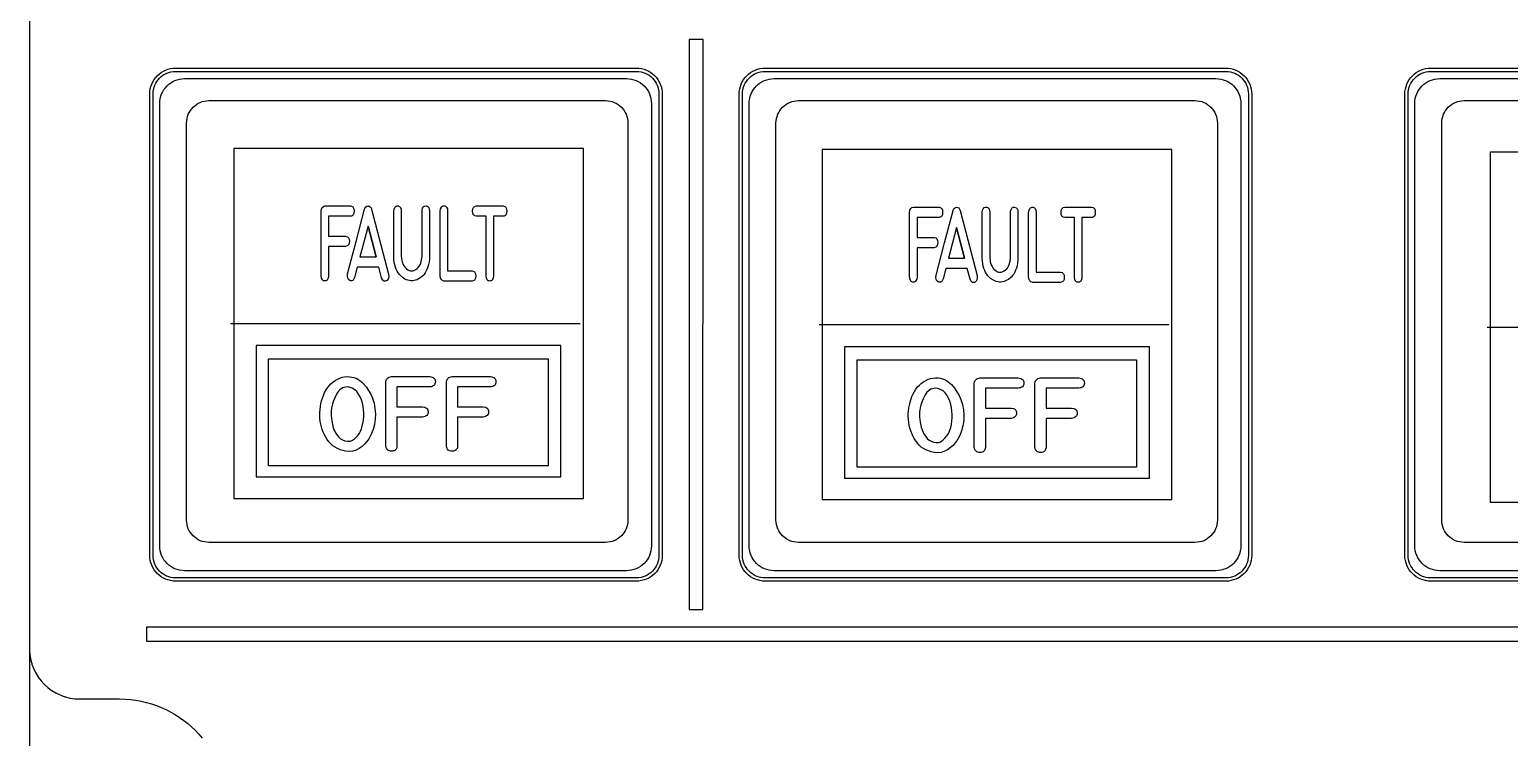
# Model space of a CAD drawing. Extents: x 214 to 359, y 82 to 686.
# Drawn here: x 214.4 to 282.1, y 291.7 to 324.1 of the extents above; entities that cross this region are included whole.
import ezdxf

# ---------------------------------------------------------------- set-up
doc = ezdxf.new("R2010")
doc.units = 0
for name, color, linetype in [('_BACKPANEL', 5, 'CONTINUOUS'), ('_ENGRAVING', 105, 'CONTINUOUS'), ('_LABELS', 30, 'CONTINUOUS'), ('_TOPLAYER', 1, 'CONTINUOUS')]:
    doc.layers.add(name, color=color, linetype=linetype)

msp = doc.modelspace()

# ---------------------------------------------------------------- linework, layer by layer
at = {"layer": '_BACKPANEL'}
for points in [[(214.375, 387.8), (214.375, 374.411), (214.375, 347.633), (214.375, 294.076), (214.375, 280.687), (214.375, 253.909), (359.375, 253.909), (359.375, 280.687), (359.375, 294.076), (359.375, 347.633), (359.375, 374.411), (359.375, 387.8)], [(221.054, 322.177), (242.149, 322.177), (242.255, 322.171), (242.357, 322.156), (242.456, 322.13), (242.55, 322.096), (242.64, 322.053), (242.725, 322.002), (242.804, 321.942), (242.877, 321.876), (242.943, 321.803), (243.002, 321.724), (243.053, 321.64), (243.096, 321.55), (243.131, 321.455), (243.156, 321.357), (243.171, 321.254), (243.177, 321.149), (243.177, 300.054), (243.171, 299.949), (243.156, 299.846), (243.131, 299.748), (243.096, 299.653), (243.053, 299.563), (243.002, 299.479), (242.943, 299.4), (242.877, 299.327), (242.804, 299.261), (242.725, 299.202), (242.64, 299.15), (242.55, 299.107), (242.456, 299.073), (242.357, 299.047), (242.255, 299.032), (242.149, 299.027), (221.054, 299.027), (220.949, 299.032), (220.846, 299.047), (220.748, 299.073), (220.653, 299.107), (220.564, 299.15), (220.479, 299.202), (220.4, 299.261), (220.327, 299.327), (220.261, 299.4), (220.202, 299.479), (220.15, 299.563), (220.107, 299.653), (220.073, 299.748), (220.048, 299.846), (220.032, 299.949), (220.027, 300.054), (220.027, 321.149), (220.032, 321.254), (220.048, 321.357), (220.073, 321.455), (220.107, 321.55), (220.15, 321.64), (220.202, 321.724), (220.261, 321.803), (220.327, 321.876), (220.4, 321.942), (220.479, 322.002), (220.564, 322.053), (220.653, 322.096), (220.748, 322.13), (220.846, 322.156), (220.949, 322.171)], [(248.029, 322.177), (269.125, 322.177), (269.23, 322.171), (269.332, 322.156), (269.431, 322.13), (269.525, 322.096), (269.615, 322.053), (269.7, 322.002), (269.779, 321.942), (269.852, 321.876), (269.918, 321.803), (269.977, 321.724), (270.029, 321.64), (270.072, 321.55), (270.106, 321.455), (270.131, 321.357), (270.147, 321.254), (270.152, 321.149), (270.152, 300.054), (270.147, 299.949), (270.131, 299.846), (270.106, 299.748), (270.072, 299.653), (270.029, 299.563), (269.977, 299.479), (269.918, 299.4), (269.852, 299.327), (269.779, 299.261), (269.7, 299.202), (269.615, 299.15), (269.525, 299.107), (269.431, 299.073), (269.332, 299.047), (269.23, 299.032), (269.125, 299.027), (248.029, 299.027), (247.924, 299.032), (247.822, 299.047), (247.723, 299.073), (247.629, 299.107), (247.539, 299.15), (247.454, 299.202), (247.375, 299.261), (247.302, 299.327), (247.236, 299.4), (247.177, 299.479), (247.126, 299.563), (247.083, 299.653), (247.048, 299.748), (247.023, 299.846), (247.007, 299.949), (247.002, 300.054), (247.002, 321.149), (247.007, 321.254), (247.023, 321.357), (247.048, 321.455), (247.083, 321.55), (247.126, 321.64), (247.177, 321.724), (247.236, 321.803), (247.302, 321.876), (247.375, 321.942), (247.454, 322.002), (247.539, 322.053), (247.629, 322.096), (247.723, 322.13), (247.822, 322.156), (247.924, 322.171)]]:
    msp.add_lwpolyline(points, close=True, dxfattribs=at)
msp.add_lwpolyline([(299.589, 299.027), (278.493, 299.027), (278.388, 299.032), (278.286, 299.047), (278.187, 299.073), (278.093, 299.107), (278.003, 299.15), (277.918, 299.202), (277.839, 299.261), (277.766, 299.327), (277.7, 299.4), (277.641, 299.479), (277.59, 299.563), (277.546, 299.653), (277.512, 299.748), (277.487, 299.846), (277.471, 299.949), (277.466, 300.054), (277.466, 321.149), (277.471, 321.254), (277.487, 321.357), (277.512, 321.455), (277.546, 321.55), (277.59, 321.64), (277.641, 321.724), (277.7, 321.803), (277.766, 321.876), (277.839, 321.942), (277.918, 322.002), (278.003, 322.053), (278.093, 322.096), (278.187, 322.13), (278.286, 322.156), (278.388, 322.171), (278.493, 322.177), (299.589, 322.177)], dxfattribs=at)
at = {"layer": '_ENGRAVING'}
for points in [[(244.566, 323.636), (244.555, 297.574), (245.192, 297.573), (245.202, 323.636)], [(221.064, 322.33), (242.139, 322.33), (242.262, 322.324), (242.38, 322.306), (242.494, 322.276), (242.604, 322.237), (242.708, 322.187), (242.806, 322.127), (242.898, 322.059), (242.982, 321.982), (243.059, 321.897), (243.127, 321.806), (243.187, 321.708), (243.237, 321.604), (243.277, 321.494), (243.306, 321.38), (243.324, 321.261), (243.33, 321.139), (243.33, 300.064), (243.324, 299.942), (243.306, 299.823), (243.277, 299.709), (243.237, 299.6), (243.187, 299.495), (243.127, 299.397), (243.059, 299.306), (242.982, 299.221), (242.898, 299.144), (242.806, 299.076), (242.708, 299.017), (242.604, 298.967), (242.494, 298.927), (242.38, 298.897), (242.262, 298.879), (242.139, 298.873), (221.064, 298.873), (220.942, 298.879), (220.823, 298.897), (220.709, 298.927), (220.6, 298.967), (220.496, 299.017), (220.397, 299.076), (220.306, 299.144), (220.221, 299.221), (220.145, 299.306), (220.076, 299.397), (220.017, 299.495), (219.967, 299.6), (219.927, 299.709), (219.898, 299.823), (219.88, 299.942), (219.873, 300.064), (219.873, 321.139), (219.88, 321.261), (219.898, 321.38), (219.927, 321.494), (219.967, 321.604), (220.017, 321.708), (220.076, 321.806), (220.145, 321.897), (220.221, 321.982), (220.306, 322.059), (220.397, 322.127), (220.496, 322.187), (220.6, 322.237), (220.709, 322.276), (220.823, 322.306), (220.942, 322.324)], [(221.472, 321.852), (241.688, 321.852), (241.805, 321.846), (241.919, 321.828), (242.028, 321.8), (242.133, 321.762), (242.233, 321.714), (242.327, 321.657), (242.415, 321.591), (242.496, 321.518), (242.57, 321.437), (242.635, 321.349), (242.693, 321.255), (242.741, 321.155), (242.779, 321.05), (242.807, 320.94), (242.824, 320.827), (242.83, 320.71), (242.83, 300.494), (242.824, 300.376), (242.807, 300.263), (242.779, 300.153), (242.741, 300.048), (242.693, 299.948), (242.635, 299.854), (242.57, 299.766), (242.496, 299.685), (242.415, 299.612), (242.327, 299.546), (242.233, 299.489), (242.133, 299.441), (242.028, 299.403), (241.919, 299.375), (241.805, 299.357), (241.688, 299.352), (221.472, 299.352), (221.355, 299.357), (221.241, 299.375), (221.132, 299.403), (221.027, 299.441), (220.927, 299.489), (220.833, 299.546), (220.745, 299.612), (220.664, 299.685), (220.59, 299.766), (220.525, 299.854), (220.467, 299.948), (220.419, 300.048), (220.381, 300.153), (220.353, 300.263), (220.336, 300.376), (220.33, 300.494), (220.33, 320.71), (220.336, 320.827), (220.353, 320.94), (220.381, 321.05), (220.419, 321.155), (220.467, 321.255), (220.525, 321.349), (220.59, 321.437), (220.664, 321.518), (220.745, 321.591), (220.833, 321.657), (220.927, 321.714), (221.027, 321.762), (221.132, 321.8), (221.241, 321.828), (221.355, 321.846)], [(248.039, 322.33), (269.115, 322.33), (269.237, 322.324), (269.355, 322.306), (269.47, 322.276), (269.579, 322.237), (269.683, 322.187), (269.781, 322.127), (269.873, 322.059), (269.957, 321.982), (270.034, 321.897), (270.103, 321.806), (270.162, 321.708), (270.212, 321.604), (270.252, 321.494), (270.281, 321.38), (270.299, 321.261), (270.305, 321.139), (270.305, 300.064), (270.299, 299.942), (270.281, 299.823), (270.252, 299.709), (270.212, 299.6), (270.162, 299.495), (270.103, 299.397), (270.034, 299.306), (269.957, 299.221), (269.873, 299.144), (269.781, 299.076), (269.683, 299.017), (269.579, 298.967), (269.47, 298.927), (269.355, 298.897), (269.237, 298.879), (269.115, 298.873), (248.039, 298.873), (247.917, 298.879), (247.799, 298.897), (247.685, 298.927), (247.575, 298.967), (247.471, 299.017), (247.373, 299.076), (247.281, 299.144), (247.197, 299.221), (247.12, 299.306), (247.052, 299.397), (246.992, 299.495), (246.942, 299.6), (246.902, 299.709), (246.873, 299.823), (246.855, 299.942), (246.849, 300.064), (246.849, 321.139), (246.855, 321.261), (246.873, 321.38), (246.902, 321.494), (246.942, 321.604), (246.992, 321.708), (247.052, 321.806), (247.12, 321.897), (247.197, 321.982), (247.281, 322.059), (247.373, 322.127), (247.471, 322.187), (247.575, 322.237), (247.685, 322.276), (247.799, 322.306), (247.917, 322.324)], [(248.447, 321.852), (268.663, 321.852), (268.78, 321.846), (268.894, 321.828), (269.004, 321.8), (269.109, 321.762), (269.209, 321.714), (269.303, 321.657), (269.391, 321.591), (269.472, 321.518), (269.545, 321.437), (269.611, 321.349), (269.668, 321.255), (269.716, 321.155), (269.754, 321.05), (269.782, 320.94), (269.8, 320.827), (269.805, 320.71), (269.805, 300.494), (269.8, 300.376), (269.782, 300.263), (269.754, 300.153), (269.716, 300.048), (269.668, 299.948), (269.611, 299.854), (269.545, 299.766), (269.472, 299.685), (269.391, 299.612), (269.303, 299.546), (269.209, 299.489), (269.109, 299.441), (269.004, 299.403), (268.894, 299.375), (268.78, 299.357), (268.663, 299.352), (248.447, 299.352), (248.33, 299.357), (248.217, 299.375), (248.107, 299.403), (248.002, 299.441), (247.902, 299.489), (247.808, 299.546), (247.72, 299.612), (247.639, 299.685), (247.566, 299.766), (247.5, 299.854), (247.443, 299.948), (247.395, 300.048), (247.357, 300.153), (247.329, 300.263), (247.311, 300.376), (247.305, 300.494), (247.305, 320.71), (247.311, 320.827), (247.329, 320.94), (247.357, 321.05), (247.395, 321.155), (247.443, 321.255), (247.5, 321.349), (247.566, 321.437), (247.639, 321.518), (247.72, 321.591), (247.808, 321.657), (247.902, 321.714), (248.002, 321.762), (248.107, 321.8), (248.217, 321.828), (248.33, 321.846)], [(219.719, 296.135), (355.536, 296.135), (355.536, 296.771), (219.719, 296.771)]]:
    msp.add_lwpolyline(points, close=True, dxfattribs=at)
for points in [[(299.579, 298.873), (278.503, 298.873), (278.381, 298.879), (278.263, 298.897), (278.148, 298.927), (278.039, 298.967), (277.935, 299.017), (277.837, 299.076), (277.745, 299.144), (277.661, 299.221), (277.584, 299.306), (277.515, 299.397), (277.456, 299.495), (277.406, 299.6), (277.366, 299.709), (277.337, 299.823), (277.319, 299.942), (277.313, 300.064), (277.313, 321.139), (277.319, 321.261), (277.337, 321.38), (277.366, 321.494), (277.406, 321.604), (277.456, 321.708), (277.515, 321.806), (277.584, 321.897), (277.661, 321.982), (277.745, 322.059), (277.837, 322.127), (277.935, 322.187), (278.039, 322.237), (278.148, 322.276), (278.263, 322.306), (278.381, 322.324), (278.503, 322.33), (299.579, 322.33)], [(299.127, 299.352), (278.911, 299.352), (278.794, 299.357), (278.681, 299.375), (278.571, 299.403), (278.466, 299.441), (278.366, 299.489), (278.272, 299.546), (278.184, 299.612), (278.103, 299.685), (278.029, 299.766), (277.964, 299.854), (277.907, 299.948), (277.859, 300.048), (277.82, 300.153), (277.792, 300.263), (277.775, 300.376), (277.769, 300.494), (277.769, 320.71), (277.775, 320.827), (277.792, 320.94), (277.82, 321.05), (277.859, 321.155), (277.907, 321.255), (277.964, 321.349), (278.029, 321.437), (278.103, 321.518), (278.184, 321.591), (278.272, 321.657), (278.366, 321.714), (278.466, 321.762), (278.571, 321.8), (278.681, 321.828), (278.794, 321.846), (278.911, 321.852), (299.127, 321.852)]]:
    msp.add_lwpolyline(points, dxfattribs=at)
at = {"layer": '_LABELS'}
for points in [[(239.717, 302.659), (239.717, 318.661), (223.717, 318.661), (223.717, 302.659)], [(266.647, 302.601), (266.647, 318.603), (250.647, 318.603), (250.647, 302.601)], [(297.215, 302.487), (297.215, 318.489), (281.215, 318.489), (281.215, 302.487)], [(227.717, 312.834), (227.717, 315.794), (227.736, 315.892), (227.771, 315.964), (227.822, 316.011), (227.889, 316.032), (229.063, 316.032), (229.102, 316.025), (229.136, 316.011), (229.165, 315.99), (229.189, 315.964), (229.221, 315.892), (229.231, 315.795), (229.22, 315.698), (229.188, 315.627), (229.164, 315.601), (229.135, 315.581), (229.1, 315.568), (229.06, 315.561), (228.058, 315.561), (228.058, 314.643), (228.84, 314.643), (228.913, 314.622), (228.942, 314.603), (228.966, 314.578), (228.998, 314.509), (229.009, 314.416), (229, 314.322), (228.968, 314.25), (228.944, 314.222), (228.915, 314.2), (228.84, 314.171), (228.058, 314.171), (228.058, 312.834), (228.043, 312.732), (228.01, 312.659), (227.988, 312.634), (227.961, 312.615), (227.929, 312.603), (227.893, 312.599), (227.857, 312.602), (227.825, 312.612), (227.797, 312.63), (227.773, 312.656), (227.737, 312.73)], [(228.93, 312.92), (229.319, 314.399), (229.709, 315.878), (229.734, 315.945), (229.768, 315.993), (229.813, 316.022), (229.867, 316.032), (229.922, 316.023), (229.967, 315.995), (230.002, 315.946), (230.027, 315.878), (230.805, 312.911), (230.812, 312.803), (230.797, 312.716), (230.76, 312.651), (230.733, 312.626), (230.7, 312.606), (230.666, 312.593), (230.634, 312.589), (230.604, 312.593), (230.576, 312.607), (230.526, 312.659), (230.483, 312.747), (230.358, 313.227), (229.37, 313.227), (229.249, 312.758), (229.206, 312.67), (229.182, 312.64), (229.155, 312.618), (229.127, 312.605), (229.096, 312.601), (229.063, 312.606), (229.028, 312.62), (228.969, 312.666), (228.932, 312.731), (228.92, 312.816)], [(232.678, 313.728), (232.678, 313.695), (232.673, 313.594), (232.657, 313.47), (232.635, 313.354), (232.606, 313.247), (232.571, 313.148), (232.53, 313.057), (232.483, 312.975), (232.429, 312.902), (232.369, 312.836), (232.24, 312.731), (232.174, 312.69), (232.107, 312.657), (232.039, 312.633), (231.969, 312.617), (231.899, 312.608), (231.828, 312.608), (231.757, 312.616), (231.687, 312.632), (231.619, 312.656), (231.553, 312.689), (231.424, 312.777), (231.302, 312.898), (231.246, 312.97), (231.197, 313.05), (231.154, 313.138), (231.118, 313.234), (231.089, 313.337), (231.067, 313.449), (231.052, 313.568), (231.043, 313.695), (231.043, 313.728), (231.043, 315.797), (231.057, 315.888), (231.091, 315.963), (231.134, 316.011), (231.187, 316.032), (231.25, 316.027), (231.309, 315.999), (231.352, 315.951), (231.377, 315.884), (231.385, 315.797), (231.385, 313.728), (231.407, 313.548), (231.428, 313.466), (231.456, 313.391), (231.49, 313.322), (231.53, 313.259), (231.577, 313.202), (231.631, 313.151), (231.688, 313.11), (231.746, 313.08), (231.805, 313.064), (231.864, 313.06), (231.924, 313.068), (231.985, 313.089), (232.047, 313.122), (232.109, 313.168), (232.162, 313.217), (232.207, 313.274), (232.244, 313.337), (232.275, 313.406), (232.317, 313.56), (232.337, 313.728), (232.337, 315.797), (232.339, 315.843), (232.361, 315.932), (232.399, 315.992), (232.424, 316.012), (232.453, 316.025), (232.523, 316.029), (232.59, 316.007), (232.617, 315.987), (232.639, 315.961), (232.668, 315.891), (232.678, 315.797)], [(233.339, 312.594), (233.272, 312.614), (233.221, 312.659), (233.186, 312.73), (233.167, 312.827), (233.167, 315.794), (233.187, 315.899), (233.223, 315.974), (233.248, 316), (233.276, 316.018), (233.308, 316.029), (233.344, 316.031), (233.379, 316.027), (233.411, 316.015), (233.438, 315.996), (233.461, 315.97), (233.493, 315.896), (233.508, 315.794), (233.508, 313.062), (234.627, 313.064), (234.703, 313.039), (234.732, 313.017), (234.756, 312.99), (234.788, 312.918), (234.798, 312.823), (234.786, 312.728), (234.754, 312.659), (234.73, 312.633), (234.701, 312.614), (234.626, 312.594)], [(235.263, 312.831), (235.263, 315.559), (234.818, 315.559), (234.744, 315.581), (234.715, 315.601), (234.691, 315.627), (234.66, 315.699), (234.649, 315.795), (234.66, 315.891), (234.692, 315.963), (234.716, 315.989), (234.745, 316.01), (234.818, 316.032), (236.049, 316.032), (236.122, 316.011), (236.151, 315.99), (236.175, 315.964), (236.206, 315.892), (236.217, 315.795), (236.207, 315.698), (236.175, 315.626), (236.152, 315.6), (236.123, 315.58), (236.088, 315.566), (236.049, 315.559), (235.605, 315.559), (235.605, 312.831), (235.584, 312.727), (235.547, 312.653), (235.522, 312.627), (235.494, 312.609), (235.462, 312.599), (235.426, 312.596), (235.391, 312.6), (235.36, 312.612), (235.333, 312.63), (235.31, 312.656), (235.278, 312.729)], [(254.647, 312.775), (254.647, 315.735), (254.666, 315.833), (254.701, 315.906), (254.752, 315.952), (254.819, 315.974), (255.993, 315.974), (256.032, 315.966), (256.066, 315.952), (256.095, 315.932), (256.119, 315.905), (256.151, 315.833), (256.161, 315.736), (256.15, 315.639), (256.118, 315.568), (256.094, 315.542), (256.065, 315.522), (256.03, 315.509), (255.99, 315.502), (254.988, 315.502), (254.988, 314.584), (255.77, 314.584), (255.843, 314.564), (255.872, 314.544), (255.896, 314.519), (255.928, 314.45), (255.939, 314.358), (255.93, 314.264), (255.898, 314.192), (255.874, 314.164), (255.845, 314.141), (255.77, 314.113), (254.988, 314.113), (254.988, 312.775), (254.973, 312.674), (254.94, 312.601), (254.918, 312.575), (254.891, 312.556), (254.859, 312.545), (254.823, 312.54), (254.787, 312.543), (254.755, 312.554), (254.727, 312.572), (254.703, 312.597), (254.667, 312.671)], [(255.86, 312.861), (256.249, 314.34), (256.639, 315.819), (256.664, 315.886), (256.698, 315.934), (256.743, 315.963), (256.797, 315.974), (256.852, 315.965), (256.897, 315.936), (256.932, 315.887), (256.957, 315.819), (257.735, 312.852), (257.742, 312.745), (257.727, 312.658), (257.69, 312.592), (257.663, 312.567), (257.63, 312.547), (257.596, 312.534), (257.564, 312.53), (257.534, 312.535), (257.506, 312.548), (257.456, 312.601), (257.413, 312.688), (257.288, 313.168), (256.3, 313.168), (256.179, 312.7), (256.136, 312.612), (256.112, 312.581), (256.085, 312.559), (256.057, 312.547), (256.026, 312.543), (255.993, 312.548), (255.958, 312.561), (255.899, 312.607), (255.862, 312.673), (255.85, 312.757)], [(259.608, 313.67), (259.608, 313.636), (259.603, 313.535), (259.587, 313.411), (259.565, 313.296), (259.536, 313.188), (259.501, 313.089), (259.46, 312.999), (259.413, 312.917), (259.359, 312.843), (259.299, 312.778), (259.17, 312.672), (259.104, 312.631), (259.037, 312.599), (258.969, 312.574), (258.899, 312.558), (258.829, 312.55), (258.758, 312.55), (258.687, 312.558), (258.617, 312.574), (258.549, 312.598), (258.483, 312.63), (258.354, 312.718), (258.232, 312.839), (258.176, 312.911), (258.127, 312.991), (258.084, 313.079), (258.048, 313.175), (258.02, 313.279), (257.997, 313.39), (257.982, 313.509), (257.973, 313.636), (257.973, 313.67), (257.973, 315.739), (257.987, 315.829), (258.021, 315.904), (258.064, 315.952), (258.117, 315.974), (258.18, 315.969), (258.239, 315.94), (258.282, 315.893), (258.307, 315.825), (258.315, 315.739), (258.315, 313.67), (258.338, 313.489), (258.358, 313.408), (258.386, 313.332), (258.42, 313.263), (258.46, 313.2), (258.507, 313.143), (258.561, 313.092), (258.618, 313.051), (258.676, 313.022), (258.735, 313.005), (258.794, 313.001), (258.854, 313.009), (258.915, 313.03), (258.977, 313.063), (259.039, 313.109), (259.092, 313.159), (259.137, 313.215), (259.174, 313.278), (259.205, 313.347), (259.247, 313.501), (259.267, 313.67), (259.267, 315.739), (259.269, 315.784), (259.291, 315.873), (259.329, 315.934), (259.354, 315.953), (259.383, 315.966), (259.453, 315.97), (259.52, 315.948), (259.547, 315.928), (259.569, 315.902), (259.598, 315.832), (259.608, 315.739)], [(260.269, 312.535), (260.202, 312.555), (260.151, 312.6), (260.116, 312.672), (260.097, 312.769), (260.097, 315.735), (260.117, 315.841), (260.154, 315.915), (260.178, 315.941), (260.206, 315.959), (260.238, 315.97), (260.274, 315.973), (260.309, 315.968), (260.341, 315.956), (260.368, 315.937), (260.391, 315.911), (260.423, 315.838), (260.438, 315.735), (260.438, 313.003), (261.557, 313.005), (261.633, 312.98), (261.662, 312.959), (261.686, 312.932), (261.718, 312.86), (261.728, 312.764), (261.716, 312.67), (261.684, 312.6), (261.66, 312.575), (261.631, 312.555), (261.556, 312.535)], [(262.193, 312.772), (262.193, 315.5), (261.748, 315.5), (261.674, 315.522), (261.645, 315.542), (261.621, 315.569), (261.59, 315.64), (261.579, 315.736), (261.59, 315.832), (261.622, 315.904), (261.646, 315.931), (261.675, 315.951), (261.748, 315.974), (262.979, 315.974), (263.052, 315.952), (263.081, 315.932), (263.105, 315.905), (263.136, 315.833), (263.147, 315.736), (263.137, 315.639), (263.105, 315.568), (263.082, 315.541), (263.053, 315.521), (263.018, 315.508), (262.979, 315.5), (262.535, 315.5), (262.535, 312.772), (262.514, 312.668), (262.477, 312.594), (262.452, 312.568), (262.424, 312.55), (262.392, 312.54), (262.356, 312.537), (262.321, 312.541), (262.29, 312.553), (262.263, 312.572), (262.24, 312.597), (262.208, 312.67)], [(230.235, 313.698), (229.866, 315.108), (229.495, 313.698)], [(229.866, 315.108), (230.235, 313.698)], [(257.165, 313.639), (256.796, 315.049), (256.425, 313.639)], [(256.796, 315.049), (257.165, 313.639)], [(224.744, 309.643), (224.744, 309.501), (224.744, 303.643), (238.69, 303.643), (238.69, 309.643)], [(251.674, 309.584), (251.674, 309.442), (251.674, 303.584), (265.62, 303.584), (265.62, 309.584)], [(225.314, 309.045), (238.1, 309.045), (238.1, 304.143), (225.314, 304.143)], [(252.245, 308.986), (265.03, 308.986), (265.03, 304.084), (252.245, 304.084)], [(230.067, 307.244), (230.138, 307.01), (230.182, 306.773), (230.201, 306.531), (230.193, 306.284), (230.159, 306.041), (230.099, 305.809), (230.011, 305.588), (229.897, 305.377), (229.809, 305.254), (229.706, 305.141), (229.589, 305.037), (229.456, 304.943), (229.313, 304.868), (229.163, 304.823), (229.005, 304.806), (228.84, 304.818), (228.707, 304.846), (228.581, 304.884), (228.464, 304.934), (228.355, 304.994), (228.254, 305.065), (228.161, 305.148), (228.076, 305.241), (227.999, 305.345), (227.93, 305.456), (227.868, 305.571), (227.815, 305.688), (227.769, 305.809), (227.731, 305.932), (227.701, 306.059), (227.679, 306.189), (227.664, 306.322), (227.657, 306.456), (227.658, 306.589), (227.666, 306.722), (227.682, 306.853), (227.706, 306.984), (227.737, 307.113), (227.822, 307.37), (227.876, 307.494), (227.937, 307.608), (228.006, 307.714), (228.082, 307.811), (228.166, 307.9), (228.257, 307.979), (228.355, 308.05), (228.461, 308.113), (228.569, 308.162), (228.68, 308.198), (228.793, 308.219), (228.909, 308.226), (229.018, 308.221), (229.122, 308.207), (229.22, 308.183), (229.314, 308.149), (229.403, 308.105), (229.486, 308.052), (229.564, 307.989), (229.638, 307.917), (229.771, 307.759), (229.886, 307.594), (229.985, 307.422)], [(230.68, 305.047), (230.68, 307.989), (230.691, 308.041), (230.708, 308.087), (230.732, 308.126), (230.761, 308.159), (230.796, 308.185), (230.837, 308.205), (230.937, 308.226), (232.692, 308.226), (232.751, 308.218), (232.803, 308.205), (232.846, 308.184), (232.881, 308.158), (232.909, 308.125), (232.929, 308.087), (232.94, 308.041), (232.944, 307.99), (232.94, 307.939), (232.928, 307.894), (232.908, 307.855), (232.88, 307.823), (232.844, 307.797), (232.801, 307.778), (232.749, 307.764), (232.689, 307.757), (231.189, 307.757), (231.189, 306.845), (232.359, 306.845), (232.468, 306.825), (232.512, 306.805), (232.547, 306.78), (232.575, 306.749), (232.595, 306.712), (232.608, 306.669), (232.613, 306.62), (232.609, 306.57), (232.598, 306.526), (232.579, 306.488), (232.551, 306.455), (232.515, 306.427), (232.471, 306.405), (232.359, 306.376), (231.189, 306.376), (231.189, 305.047), (231.182, 304.993), (231.167, 304.946), (231.146, 304.906), (231.119, 304.873), (231.085, 304.847), (231.044, 304.829), (230.997, 304.817), (230.944, 304.813), (230.89, 304.816), (230.842, 304.826), (230.8, 304.844), (230.764, 304.87), (230.734, 304.903), (230.71, 304.943), (230.692, 304.991)], [(233.452, 305.047), (233.452, 307.989), (233.463, 308.041), (233.48, 308.087), (233.503, 308.126), (233.533, 308.159), (233.568, 308.185), (233.609, 308.205), (233.709, 308.226), (235.464, 308.226), (235.523, 308.218), (235.574, 308.205), (235.618, 308.184), (235.653, 308.158), (235.681, 308.125), (235.7, 308.087), (235.712, 308.041), (235.716, 307.99), (235.712, 307.939), (235.7, 307.894), (235.68, 307.855), (235.652, 307.823), (235.616, 307.797), (235.572, 307.778), (235.521, 307.764), (235.461, 307.757), (233.961, 307.757), (233.961, 306.845), (235.131, 306.845), (235.24, 306.825), (235.284, 306.805), (235.319, 306.78), (235.347, 306.749), (235.367, 306.712), (235.38, 306.669), (235.384, 306.62), (235.381, 306.57), (235.37, 306.526), (235.35, 306.488), (235.323, 306.455), (235.287, 306.427), (235.243, 306.405), (235.131, 306.376), (233.961, 306.376), (233.961, 305.047), (233.954, 304.993), (233.939, 304.946), (233.918, 304.906), (233.891, 304.873), (233.857, 304.847), (233.816, 304.829), (233.769, 304.817), (233.716, 304.813), (233.662, 304.816), (233.614, 304.826), (233.572, 304.844), (233.536, 304.87), (233.506, 304.903), (233.482, 304.943), (233.464, 304.991)], [(256.997, 307.185), (257.068, 306.952), (257.112, 306.714), (257.131, 306.472), (257.123, 306.226), (257.089, 305.983), (257.029, 305.75), (256.941, 305.529), (256.827, 305.318), (256.739, 305.195), (256.636, 305.082), (256.519, 304.979), (256.386, 304.884), (256.243, 304.81), (256.093, 304.764), (255.935, 304.747), (255.77, 304.759), (255.637, 304.787), (255.511, 304.825), (255.394, 304.875), (255.285, 304.935), (255.184, 305.007), (255.091, 305.089), (255.006, 305.182), (254.929, 305.287), (254.86, 305.398), (254.798, 305.512), (254.745, 305.63), (254.699, 305.75), (254.661, 305.874), (254.631, 306), (254.609, 306.13), (254.594, 306.263), (254.587, 306.397), (254.588, 306.531), (254.597, 306.663), (254.612, 306.794), (254.636, 306.925), (254.667, 307.055), (254.752, 307.312), (254.806, 307.435), (254.867, 307.55), (254.936, 307.655), (255.012, 307.753), (255.096, 307.841), (255.187, 307.921), (255.285, 307.992), (255.391, 308.054), (255.499, 308.104), (255.61, 308.139), (255.723, 308.16), (255.839, 308.168), (255.948, 308.163), (256.052, 308.148), (256.15, 308.124), (256.244, 308.09), (256.333, 308.047), (256.416, 307.993), (256.494, 307.931), (256.568, 307.858), (256.701, 307.7), (256.816, 307.535), (256.915, 307.363)], [(257.61, 304.988), (257.61, 307.931), (257.621, 307.983), (257.638, 308.028), (257.662, 308.067), (257.691, 308.1), (257.726, 308.126), (257.767, 308.146), (257.867, 308.168), (259.622, 308.168), (259.681, 308.16), (259.733, 308.146), (259.776, 308.126), (259.811, 308.099), (259.839, 308.067), (259.859, 308.028), (259.87, 307.983), (259.874, 307.931), (259.87, 307.88), (259.858, 307.835), (259.838, 307.797), (259.81, 307.764), (259.775, 307.739), (259.731, 307.719), (259.679, 307.706), (259.619, 307.699), (258.119, 307.699), (258.119, 306.786), (259.289, 306.786), (259.398, 306.766), (259.442, 306.747), (259.477, 306.722), (259.505, 306.69), (259.525, 306.653), (259.538, 306.61), (259.543, 306.561), (259.539, 306.512), (259.528, 306.468), (259.509, 306.429), (259.481, 306.396), (259.445, 306.368), (259.401, 306.346), (259.289, 306.317), (258.119, 306.317), (258.119, 304.988), (258.112, 304.934), (258.097, 304.887), (258.076, 304.847), (258.049, 304.814), (258.015, 304.789), (257.975, 304.77), (257.927, 304.759), (257.874, 304.754), (257.82, 304.757), (257.772, 304.768), (257.73, 304.786), (257.694, 304.811), (257.664, 304.844), (257.64, 304.884), (257.622, 304.932)], [(260.382, 304.988), (260.382, 307.931), (260.393, 307.983), (260.41, 308.028), (260.433, 308.067), (260.463, 308.1), (260.498, 308.126), (260.539, 308.146), (260.639, 308.168), (262.394, 308.168), (262.453, 308.16), (262.505, 308.146), (262.548, 308.126), (262.583, 308.099), (262.611, 308.067), (262.631, 308.028), (262.642, 307.983), (262.646, 307.931), (262.642, 307.88), (262.63, 307.835), (262.61, 307.797), (262.582, 307.764), (262.546, 307.739), (262.502, 307.719), (262.451, 307.706), (262.391, 307.699), (260.891, 307.699), (260.891, 306.786), (262.061, 306.786), (262.17, 306.766), (262.214, 306.747), (262.249, 306.722), (262.277, 306.69), (262.297, 306.653), (262.31, 306.61), (262.315, 306.561), (262.311, 306.512), (262.3, 306.468), (262.281, 306.429), (262.253, 306.396), (262.217, 306.368), (262.173, 306.346), (262.061, 306.317), (260.891, 306.317), (260.891, 304.988), (260.884, 304.934), (260.869, 304.887), (260.848, 304.847), (260.821, 304.814), (260.787, 304.789), (260.746, 304.77), (260.699, 304.759), (260.646, 304.754), (260.592, 304.757), (260.544, 304.768), (260.502, 304.786), (260.466, 304.811), (260.436, 304.844), (260.412, 304.884), (260.394, 304.932)], [(228.923, 307.752), (228.842, 307.747), (228.767, 307.732), (228.696, 307.706), (228.63, 307.67), (228.57, 307.623), (228.514, 307.567), (228.464, 307.5), (228.418, 307.422), (228.341, 307.263), (228.279, 307.116), (228.232, 306.981), (228.202, 306.858), (228.178, 306.67), (228.176, 306.446), (228.2, 306.206), (228.253, 305.968), (228.29, 305.853), (228.336, 305.744), (228.391, 305.64), (228.454, 305.543), (228.526, 305.456), (228.609, 305.385), (228.702, 305.331), (228.805, 305.292), (228.928, 305.27), (228.986, 305.27), (229.042, 305.278), (229.095, 305.294), (229.147, 305.316), (229.243, 305.384), (229.33, 305.469), (229.405, 305.556), (229.469, 305.645), (229.522, 305.737), (229.566, 305.841), (229.602, 305.959), (229.632, 306.093), (229.653, 306.241), (229.665, 306.397), (229.667, 306.553), (229.657, 306.708), (229.637, 306.864), (229.605, 307.016), (229.56, 307.16), (229.504, 307.296), (229.435, 307.425), (229.351, 307.538), (229.252, 307.629), (229.137, 307.697), (229.007, 307.742)], [(255.853, 307.694), (255.772, 307.689), (255.697, 307.673), (255.626, 307.647), (255.56, 307.611), (255.5, 307.565), (255.444, 307.508), (255.394, 307.441), (255.348, 307.363), (255.271, 307.204), (255.209, 307.057), (255.162, 306.922), (255.132, 306.8), (255.108, 306.611), (255.106, 306.388), (255.13, 306.147), (255.183, 305.91), (255.22, 305.794), (255.266, 305.685), (255.321, 305.582), (255.384, 305.484), (255.456, 305.398), (255.539, 305.327), (255.632, 305.272), (255.736, 305.233), (255.858, 305.211), (255.916, 305.212), (255.972, 305.22), (256.026, 305.235), (256.077, 305.258), (256.173, 305.326), (256.26, 305.41), (256.335, 305.497), (256.399, 305.586), (256.452, 305.679), (256.496, 305.782), (256.533, 305.9), (256.562, 306.034), (256.583, 306.182), (256.595, 306.338), (256.597, 306.494), (256.587, 306.65), (256.567, 306.805), (256.535, 306.957), (256.49, 307.101), (256.434, 307.237), (256.365, 307.366), (256.281, 307.479), (256.182, 307.57), (256.068, 307.638), (255.937, 307.684)]]:
    msp.add_lwpolyline(points, close=True, dxfattribs=at)
for points in [[(223.577, 310.66), (239.577, 310.66)], [(250.507, 310.602), (266.507, 310.602)], [(281.076, 310.488), (297.076, 310.488)]]:
    msp.add_lwpolyline(points, dxfattribs=at)
at = {"layer": '_TOPLAYER'}
for points in [[(214.375, 367.077), (214.375, 297.41), (214.376, 297.41), (214.376, 295.778), (214.377, 295.663), (214.387, 295.55), (214.387, 295.535), (214.42, 295.322), (214.42, 295.312), (214.471, 295.112), (214.476, 295.098), (214.481, 295.084), (214.55, 294.899), (214.555, 294.884), (214.562, 294.871), (214.646, 294.697), (214.661, 294.668), (214.764, 294.5), (214.774, 294.488), (214.898, 294.323), (214.908, 294.313), (215.046, 294.16), (215.057, 294.149), (215.213, 294.008), (215.385, 293.88), (215.391, 293.879), (215.396, 293.87), (215.571, 293.764), (215.583, 293.759), (215.594, 293.751), (215.604, 293.751), (215.773, 293.671), (215.809, 293.656), (215.986, 293.591), (216.002, 293.586), (216.018, 293.58), (216.213, 293.531), (216.239, 293.531), (216.449, 293.499), (216.461, 293.499), (216.692, 293.487), (218.493, 293.487), (218.746, 293.481), (218.995, 293.462), (219.24, 293.43), (219.482, 293.387), (219.719, 293.332), (219.952, 293.265), (220.18, 293.188), (220.403, 293.099), (220.62, 293), (220.832, 292.891), (221.037, 292.773), (221.236, 292.644), (221.429, 292.507), (221.614, 292.361), (221.792, 292.206), (221.962, 292.043), (222.125, 291.872), (222.279, 291.693)], [(298.173, 300.645), (280.024, 300.645), (279.918, 300.65), (279.816, 300.666), (279.718, 300.691), (279.624, 300.725), (279.534, 300.768), (279.45, 300.82), (279.371, 300.879), (279.298, 300.945), (279.232, 301.017), (279.173, 301.096), (279.122, 301.181), (279.079, 301.271), (279.044, 301.365), (279.019, 301.463), (279.004, 301.565), (278.998, 301.67), (278.998, 319.82), (279.004, 319.925), (279.019, 320.027), (279.044, 320.125), (279.079, 320.22), (279.122, 320.309), (279.173, 320.394), (279.232, 320.473), (279.298, 320.545), (279.371, 320.611), (279.45, 320.67), (279.534, 320.722), (279.624, 320.765), (279.718, 320.799), (279.816, 320.824), (279.918, 320.84), (280.024, 320.845), (298.173, 320.845)]]:
    msp.add_lwpolyline(points, dxfattribs=at)
for points in [[(222.584, 320.845), (240.734, 320.845), (240.839, 320.84), (240.941, 320.824), (241.039, 320.799), (241.134, 320.765), (241.223, 320.722), (241.308, 320.67), (241.387, 320.611), (241.459, 320.545), (241.526, 320.473), (241.584, 320.394), (241.636, 320.309), (241.679, 320.22), (241.713, 320.125), (241.738, 320.027), (241.754, 319.925), (241.759, 319.82), (241.759, 301.67), (241.754, 301.565), (241.738, 301.463), (241.713, 301.365), (241.679, 301.271), (241.636, 301.181), (241.584, 301.096), (241.526, 301.017), (241.459, 300.945), (241.387, 300.879), (241.308, 300.82), (241.223, 300.768), (241.134, 300.725), (241.039, 300.691), (240.941, 300.666), (240.839, 300.65), (240.734, 300.645), (222.584, 300.645), (222.479, 300.65), (222.377, 300.666), (222.279, 300.691), (222.185, 300.725), (222.095, 300.768), (222.01, 300.82), (221.931, 300.879), (221.859, 300.945), (221.793, 301.017), (221.734, 301.096), (221.682, 301.181), (221.639, 301.271), (221.605, 301.365), (221.58, 301.463), (221.564, 301.565), (221.559, 301.67), (221.559, 319.82), (221.564, 319.925), (221.58, 320.027), (221.605, 320.125), (221.639, 320.22), (221.682, 320.309), (221.734, 320.394), (221.793, 320.473), (221.859, 320.545), (221.931, 320.611), (222.01, 320.67), (222.095, 320.722), (222.185, 320.765), (222.279, 320.799), (222.377, 320.824), (222.479, 320.84)], [(249.56, 320.845), (267.709, 320.845), (267.814, 320.84), (267.916, 320.824), (268.015, 320.799), (268.109, 320.765), (268.199, 320.722), (268.283, 320.67), (268.362, 320.611), (268.435, 320.545), (268.501, 320.473), (268.56, 320.394), (268.611, 320.309), (268.654, 320.22), (268.689, 320.125), (268.714, 320.027), (268.729, 319.925), (268.734, 319.82), (268.734, 301.67), (268.729, 301.565), (268.714, 301.463), (268.689, 301.365), (268.654, 301.271), (268.611, 301.181), (268.56, 301.096), (268.501, 301.017), (268.435, 300.945), (268.362, 300.879), (268.283, 300.82), (268.199, 300.768), (268.109, 300.725), (268.015, 300.691), (267.916, 300.666), (267.814, 300.65), (267.709, 300.645), (249.56, 300.645), (249.455, 300.65), (249.353, 300.666), (249.254, 300.691), (249.16, 300.725), (249.07, 300.768), (248.986, 300.82), (248.907, 300.879), (248.834, 300.945), (248.768, 301.017), (248.709, 301.096), (248.658, 301.181), (248.615, 301.271), (248.58, 301.365), (248.555, 301.463), (248.54, 301.565), (248.534, 301.67), (248.534, 319.82), (248.54, 319.925), (248.555, 320.027), (248.58, 320.125), (248.615, 320.22), (248.658, 320.309), (248.709, 320.394), (248.768, 320.473), (248.834, 320.545), (248.907, 320.611), (248.986, 320.67), (249.07, 320.722), (249.16, 320.765), (249.254, 320.799), (249.353, 320.824), (249.455, 320.84)]]:
    msp.add_lwpolyline(points, close=True, dxfattribs=at)

doc.saveas('drawing.dxf')
